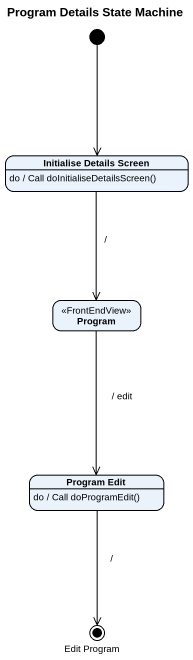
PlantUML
@startuml
title Program Details State Machine
hide empty description
state "Initialise Details Screen" as Initialise_Details_Screen
Initialise_Details_Screen : do / Call doInitialiseDetailsScreen()
state Program <<FrontEndView>>
state "Program Edit" as Program_Edit
Program_Edit : do / Call doProgramEdit()
state "Edit Program" as Edit_Program <<end>>
[*] --> Initialise_Details_Screen
Initialise_Details_Screen --> Program : /
Program --> Program_Edit : / edit
Program_Edit --> Edit_Program : /
@enduml
